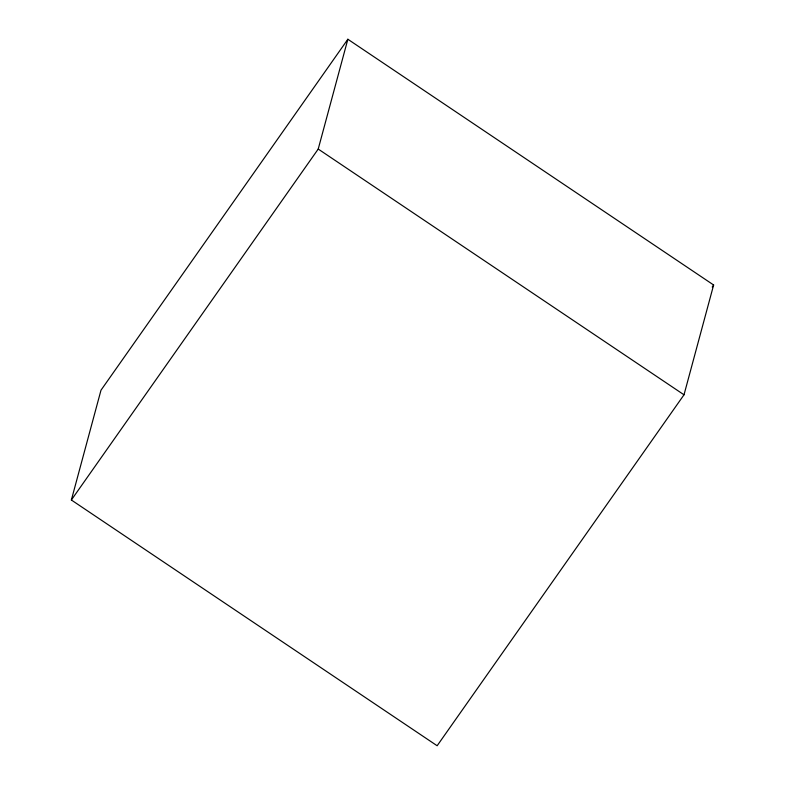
<?xml version="1.0" encoding="UTF-8"?>
<svg xmlns="http://www.w3.org/2000/svg" width="785" height="785" viewBox="0 0 785 785"><rect width="100%" height="100%" fill="white"/><g stroke="black" fill="none" stroke-linecap="round" stroke-linejoin="round"><path stroke-width="1.18" d="M71.366 500.006L100.99 390.204L347.853 39.25L713.634 284.994L684.01 394.796L437.147 745.75L71.366 500.006L318.219 149.052L347.853 39.25M712.231 286.996L713.634 284.994M318.219 149.052L684.01 394.796"/></g></svg>
